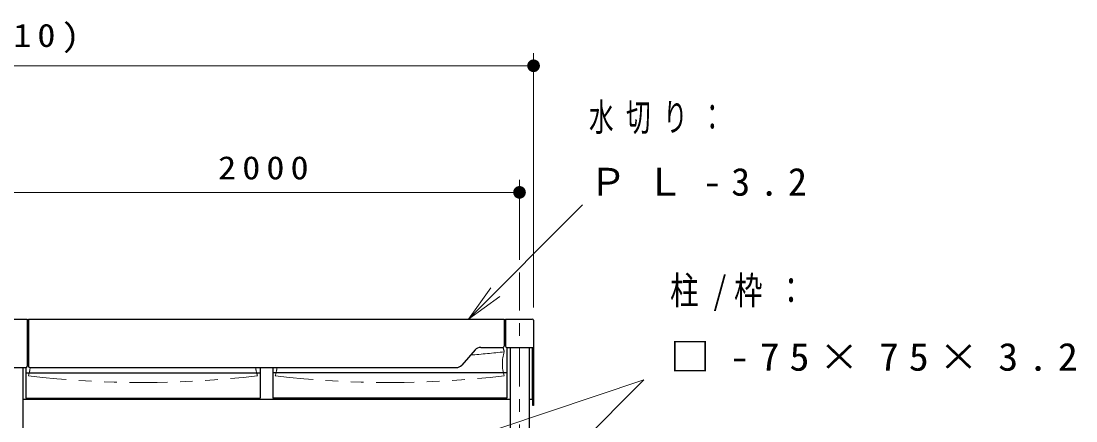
# Model space of a CAD drawing. Units: millimetres on the paper, scale 1:50. Extents: x -365 to 0, y 0 to 257.
# Drawn here: x -267.2 to -183.9, y 109.6 to 141.2 of the extents above; entities that cross this region are included whole.
import ezdxf

# ---------------------------------------------------------------- set-up
doc = ezdxf.new("R2010")
doc.units = ezdxf.units.MM
doc.linetypes.add('USER2', pattern=[6, 3, -1, 1, -1])
doc.linetypes.add('USER3', pattern=[8, 3, -1, 1, -1, 1, -1])
doc.layers.add('LY_1', color=7, linetype='Continuous', lineweight=25)
doc.styles.add('ＭＳ ゴシック', font='')
doc.styles.get('ＭＳ ゴシック').set_extended_font_data('MS Gothic')

# ---------------------------------------------------------------- blocks, each defined once
blk = doc.blocks.new('open_arrow')
at = {"color": 0, "linetype": 'Continuous', "lineweight": -2}
blk.add_lwpolyline([(7.5, 1.25), (0, 0), (7.5, -1.25)], dxfattribs=at)
blk = doc.blocks.new('filled_dot')
at = {"color": 0, "linetype": 'Continuous', "lineweight": -2, "const_width": 1.25}
blk.add_lwpolyline([(-0.625, 0, 1), (0.625, 0, 1)], format="xyb", close=True, dxfattribs=at)

msp = doc.modelspace()

# ---------------------------------------------------------------- linework, layer by layer
at = {"layer": 'LY_1', "lineweight": 13}
for p, q in [((-226.735, 118.552), (-226.735, 138.652)), ((-308.955, 137.652), (-226.735, 137.652)), ((-227.845, 122.333), (-227.845, 128.652)), ((-267.845, 127.652), (-227.845, 127.652)), ((-231.884, 117.652), (-222.862, 126.673)), ((-233.902, 107.534), (-218.033, 112.839)), ((-227.095, 103.777), (-218.033, 112.839))]:
    msp.add_line(p, q, dxfattribs=at)
at = {"layer": 'LY_1', "color": 2, "linetype": 'USER2', "lineweight": 13}
msp.add_line((-227.845, 121.317), (-227.845, 67.534), dxfattribs=at)
at = {"layer": 'LY_1', "color": 4}
for p, q in [((-268.945, 117.652), (-266.745, 117.652)), ((-266.745, 117.652), (-266.745, 113.914)), ((-266.645, 117.652), (-229.045, 117.652)), ((-266.645, 117.652), (-266.645, 113.914)), ((-229.045, 117.652), (-229.045, 115.514)), ((-228.945, 117.652), (-226.835, 117.652)), ((-228.945, 117.652), (-228.945, 115.514)), ((-226.735, 117.552), (-226.735, 110.815)), ((-231.361, 115.209), (-232.402, 114.019)), ((-230.909, 115.414), (-229.145, 115.414)), ((-228.945, 115.56), (-229.045, 115.56)), ((-228.845, 115.414), (-226.735, 115.414)), ((-226.799, 110.815), (-226.799, 115.414)), ((-268.845, 113.814), (-266.845, 113.814)), ((-266.545, 113.814), (-232.853, 113.814)), ((-226.735, 110.815), (-226.799, 110.815))]:
    msp.add_line(p, q, dxfattribs=at)
at = {"layer": 'LY_1', "color": 131}
for p, q in [((-228.845, 115.414), (-228.845, 111.403)), ((-226.845, 115.414), (-226.845, 111.303)), ((-266.845, 113.814), (-266.845, 111.403)), ((-266.845, 113.398), (-248.345, 113.398)), ((-248.345, 113.814), (-248.345, 111.403)), ((-247.345, 113.814), (-247.345, 111.403)), ((-228.845, 113.398), (-247.345, 113.398)), ((-228.595, 111.303), (-267.095, 111.303)), ((-266.845, 111.403), (-248.345, 111.403)), ((-228.845, 111.403), (-247.345, 111.403)), ((-226.845, 111.303), (-227.095, 111.303))]:
    msp.add_line(p, q, dxfattribs=at)
at = {"layer": 'LY_1'}
for p, q in [((-228.595, 115.414), (-228.595, 67.534)), ((-227.095, 115.414), (-227.095, 67.534)), ((-267.095, 113.814), (-267.095, 67.534)), ((-266.645, 113.96), (-266.745, 113.96))]:
    msp.add_line(p, q, dxfattribs=at)
at = {"layer": 'LY_1', "color": 4}
for centre, radius, start, end in [((-226.835, 117.552), 0.1, 0, 90), ((-230.909, 114.814), 0.6, 90, 138.81371), ((-229.145, 115.514), 0.1, 270, 0), ((-228.845, 115.514), 0.1, 180, 270), ((-266.845, 113.914), 0.1, 270, 0), ((-266.545, 113.914), 0.1, 180, 270), ((-232.853, 114.414), 0.6, 270, 318.81371)]:
    msp.add_arc(centre, radius, start, end, dxfattribs=at)
at = {"layer": 'LY_1', "color": 20, "linetype": 'USER3', "lineweight": 13}
for centre, radius, start, end in [((-238.095, 192.938), 78.397, 274.66635, 276.62892), ((-226.215, 114.114), 2.986, 161.42371, 198.57629), ((-226.215, 116.017), 2.986, 191.64153, 198.57629), ((-269.476, 114.114), 2.986, 341.42372, 354.2287), ((-245.715, 114.114), 2.986, 185.7713, 198.57629), ((-249.976, 114.114), 2.986, 341.42372, 354.2287), ((-257.595, 191.036), 78.397, 263.37108, 276.62892), ((-238.095, 191.036), 78.397, 263.37108, 276.62892)]:
    msp.add_arc(centre, radius, start, end, dxfattribs=at)

# ---------------------------------------------------------------- block references
at = {"layer": 'LY_1', "lineweight": 13, "xscale": 0.4, "yscale": 0.4}
for name, p, rotation in [('filled_dot', (-226.735, 137.652), 180), ('filled_dot', (-227.845, 127.652), 180), ('open_arrow', (-231.884, 117.652), 45)]:
    msp.add_blockref(name, p, dxfattribs=dict(at, rotation=rotation))

# ---------------------------------------------------------------- texts
at = {"layer": 'LY_1', "style": 'ＭＳ ゴシック'}
for s, insert, char_height, attachment_point in [('\\T1.33;\\W1.15;(4110)', (-267.845, 138.652), 1.833, 8), ('\\T1.5;\\W0.65;水切り：', (-222.362, 133.473), 2.199, 4), ('\\T1.33;\\W1.15;2000', (-247.845, 128.652), 1.833, 8), ('\\T1.5;ＰＬ-3.2', (-222.362, 128.473), 2.199, 4), ('\\T1.5;\\W0.75;柱/枠：', (-215.952, 119.639), 2.199, 4), ('\\T1.5;\\W1.05;□-75×75×3.2', (-215.952, 114.639), 2.199, 4)]:
    msp.add_mtext(s, dxfattribs=dict(at, insert=insert, char_height=char_height, attachment_point=attachment_point))

doc.saveas('drawing.dxf')
